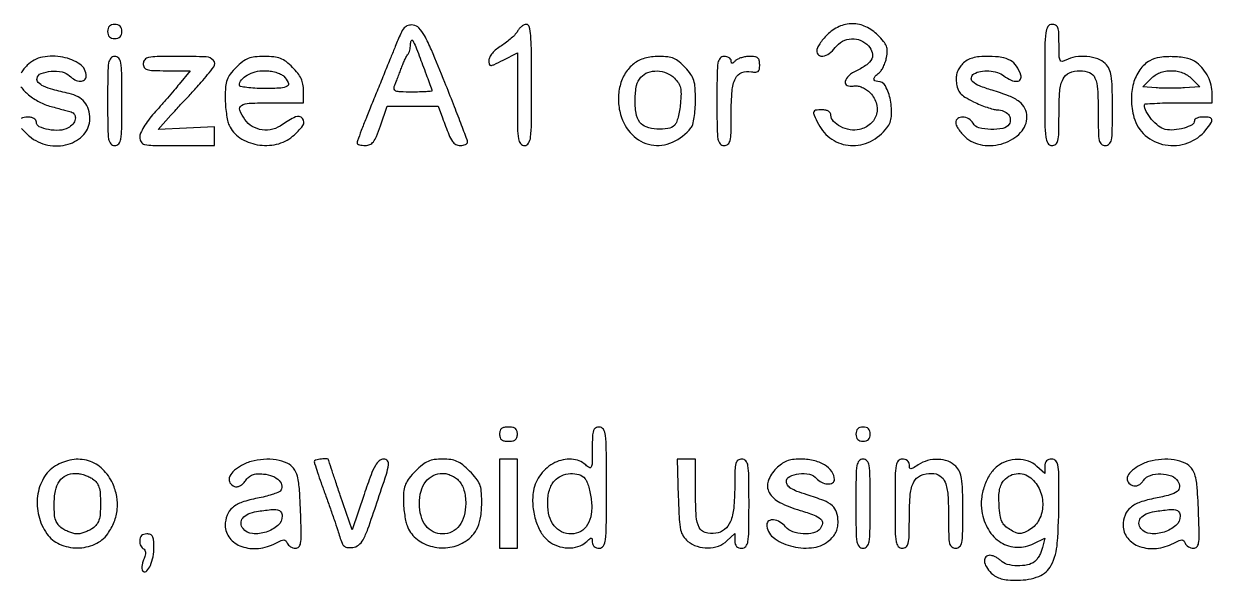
# Model space of a CAD drawing. Extents: x 23 to 201, y 13 to 268.
# Drawn here: x 120.43 to 148.64, y 46.36 to 59.57 of the extents above; entities that cross this region are included whole.
import ezdxf

# ---------------------------------------------------------------- set-up
doc = ezdxf.new("R2010")
doc.units = 0
doc.header["$MEASUREMENT"] = 0

msp = doc.modelspace()

# ---------------------------------------------------------------- linework, layer by layer
for points in [[(122.4162, 59.3892, 0.072254), (122.426931, 59.315331, 0.124864), (122.4585, 59.2623, 0.124864), (122.511531, 59.230731, 0.072254), (122.5854, 59.22, 0.072254), (122.659269, 59.230731, 0.124864), (122.7123, 59.2623, 0.124864), (122.743869, 59.315331, 0.072254), (122.7546, 59.3892, 0.072254), (122.743869, 59.463069, 0.124864), (122.7123, 59.5161, 0.124864), (122.659269, 59.547669, 0.072254), (122.5854, 59.5584, 0.072254), (122.511531, 59.547669, 0.124864), (122.4585, 59.5161, 0.124864), (122.426931, 59.463069, 0.072254)], [(129.245208, 59.034166, -0.000412), (129.138559, 58.771088, -0.000162), (128.991302, 58.409034, -0.000161), (128.831907, 58.017863, -0.000201), (128.6837, 57.6549, 0.002467), (128.551174, 57.326088, 0.003743), (128.439501, 57.038774, 0.001443), (128.346245, 56.79127, 0.090273), (128.338031, 56.74545, 0.260244), (128.351741, 56.721047, 0.059952), (128.396242, 56.700638, 0.047186), (128.460184, 56.686613, 0.030414), (128.535959, 56.682, 0.105372), (128.644354, 56.7051, 0.125115), (128.726244, 56.769828, 0.067743), (128.79984, 56.899053, 0.013693), (128.891879, 57.1473), (129.050039, 57.6126), (129.656756, 57.6126), (130.263473, 57.6126), (130.366051, 57.33765, 0.004986), (130.518869, 56.940186, 0.049221), (130.600763, 56.781097, 0.131115), (130.681017, 56.708361, 0.119452), (130.789786, 56.682, 0.044656), (130.855249, 56.687858, 0.064507), (130.910565, 56.705416, 0.084396), (130.94796, 56.731251, 0.202146), (130.9608, 56.761712, 0.090123), (130.950125, 56.820454, 0.000944), (130.80255, 57.210852, 0.002983), (130.628557, 57.660431, 0.00193), (130.422077, 58.178762, 0.003288), (130.104256, 58.952998, 0.026736), (129.937826, 59.297924, 0.065282), (129.809101, 59.473218, 0.17323), (129.672115, 59.541766, 0.100377), (129.54971, 59.532054, 0.14916), (129.460136, 59.473955, 0.06925), (129.375382, 59.339066, 0.009597)], [(132.149247, 59.396761, -0.064636), (132.095901, 59.322116, -0.022107), (132.000858, 59.228654, -0.02155), (131.88568, 59.133649, -0.023264), (131.76557, 59.051461, 0.033407), (131.646628, 58.966482, 0.044132), (131.551552, 58.873296, 0.05125), (131.488489, 58.782064, 0.126267), (131.4684, 58.703781, 0.055354), (131.478688, 58.611137, 0.357982), (131.513147, 58.584278, 0.107007), (131.584022, 58.601523, 0.004968), (131.8068, 58.7124), (132.1452, 58.885039), (132.1452, 57.783519, 0.002676), (132.14889, 57.094191, 0.035442), (132.169599, 56.84084, 0.13458), (132.220756, 56.726273, 0.22448), (132.3144, 56.682, 0.263491), (132.409876, 56.736068, 0.106183), (132.459962, 56.882925, 0.027391), (132.480139, 57.206167, 0.001893), (132.4836, 58.1202, 0.002725), (132.479317, 58.906161, 0.018766), (132.460628, 59.291793, 0.035886), (132.426687, 59.505237, 0.348502), (132.359677, 59.5584, 0.10819), (132.305906, 59.546627, 0.05604), (132.246744, 59.510919, 0.051879), (132.191536, 59.458585, 0.054319)], [(139.498892, 59.311108, 0.024625), (139.404237, 59.20664, 0.027718), (139.324242, 59.097269, 0.028583), (139.26745, 58.997832, 0.115959), (139.2516, 58.930408, 0.220028), (139.297013, 58.832205, 0.223851), (139.400746, 58.80416, 0.119119), (139.547559, 58.868584, 0.063496), (139.689715, 59.0085, -0.10314), (139.865894, 59.156511, -0.111993), (140.08141, 59.216183, -0.113446), (140.299398, 59.176771, -0.108027), (140.482782, 59.045848, -0.111615), (140.571133, 58.889095, -0.187201), (140.559333, 58.740363, -0.127877), (140.438322, 58.597759, -0.042497), (140.19962, 58.4586, 0.06608), (140.013153, 58.337804, 0.162683), (139.930112, 58.199725, 0.359815), (139.975385, 58.111011, 0.149923), (140.11875, 58.095102, -0.079441), (140.2099, 58.097707, -0.056777), (140.3091, 58.073072, -0.052322), (140.408303, 58.023749, -0.046495), (140.49945, 57.953175, -0.12189), (140.661543, 57.703828, -0.149115), (140.672003, 57.427176, -0.150702), (140.526569, 57.193867, -0.125154), (140.264065, 57.062099, -0.095118), (140.043972, 57.056257, -0.076438), (139.818422, 57.129929, -0.085879), (139.648617, 57.256257, -0.192277), (139.59, 57.40305, 0.14495), (139.574821, 57.454309, 0.115863), (139.53305, 57.494355, 0.086278), (139.466054, 57.519686, 0.047374), (139.3785, 57.528, 0.029204), (139.225187, 57.519038, 0.311265), (139.18068, 57.479978, 0.173046), (139.187913, 57.404644, 0.009708), (139.293417, 57.190534, 0.125198), (139.61244, 56.831421, 0.135934), (140.054584, 56.682375, 0.130262), (140.525058, 56.779774, 0.110495), (140.919759, 57.101118, 0.149702), (141.025465, 57.373492, 0.067133), (141.001791, 57.7607, 0.07277), (140.883284, 58.095277, 0.278132), (140.701623, 58.2048, -0.117911), (140.63204, 58.221441, -0.321823), (140.61, 58.26392, -0.157751), (140.641802, 58.328591, -0.039859), (140.73096, 58.406973, 0.08553), (140.783009, 58.461883, 0.033107), (140.835446, 58.55308, 0.031584), (140.880374, 58.661611, 0.033863), (140.910057, 58.772461, 0.044164), (140.926306, 58.925651, 0.096643), (140.905813, 59.041356, 0.080527), (140.84018, 59.153714, 0.024006), (140.706205, 59.301211, 0.088274), (140.419726, 59.501141, 0.106656), (140.100363, 59.572793, 0.107662), (139.782176, 59.506204, 0.091403)], [(144.666, 58.1202, 0.001893), (144.669461, 57.206167, 0.027391), (144.689638, 56.882925, 0.106183), (144.739724, 56.736068, 0.263491), (144.8352, 56.682, 0.171694), (144.926921, 56.714452, 0.169159), (144.978512, 56.79757, 0.050594), (145.000237, 56.978861, 0.00454), (145.0044, 57.437357, -0.017862), (145.023736, 57.978447, -0.095605), (145.099877, 58.262303, -0.179292), (145.25088, 58.40677, -0.102473), (145.501123, 58.4586, -0.099471), (145.728633, 58.412886, -0.192605), (145.858828, 58.284826, -0.09065), (145.920719, 58.023218, -0.012876), (145.935, 57.46878, 0.004277), (145.939101, 56.989347, 0.048718), (145.960698, 56.801498, 0.166019), (146.012291, 56.715596, 0.177039), (146.1042, 56.682, 0.193568), (146.196685, 56.719198, 0.15568), (146.248221, 56.814188, 0.043488), (146.269467, 57.023195, 0.003595), (146.2734, 57.5703, 0.005592), (146.267758, 58.074828, 0.034085), (146.244193, 58.33447, 0.068523), (146.194194, 58.498725, 0.0885), (146.1042, 58.6278, 0.114763), (145.925682, 58.738945, 0.060417), (145.668665, 58.793097, 0.058787), (145.395691, 58.784777, 0.086084), (145.168038, 58.709423, -0.084278), (145.076884, 58.678888, -0.342502), (145.028985, 58.70536, -0.095633), (145.007948, 58.801571, -0.006147), (145.0044, 59.090123, 0.009686), (144.999215, 59.357752, 0.077149), (144.975608, 59.478715, 0.189789), (144.924424, 59.536857, 0.119016), (144.8352, 59.5584, 0.263491), (144.739724, 59.504332, 0.106183), (144.689638, 59.357475, 0.027391), (144.669461, 59.034233, 0.001893)], [(129.896133, 58.596578, -0.001708), (129.979945, 58.371513, -0.00265), (130.050567, 58.176693, -0.000793), (130.110697, 58.007181, -0.085028), (130.1148, 57.983228, -0.389369), (130.102898, 57.970261, -0.004432), (129.975459, 57.960467, -0.01059), (129.822331, 57.953317, -0.00637), (129.640449, 57.951, -0.0075), (129.366376, 57.955112, -0.07899), (129.256624, 57.975952, -0.276306), (129.219023, 58.021853, -0.137919), (129.228875, 58.09905, 0.006103), (129.259755, 58.174421, 0.002114), (129.302526, 58.283913, 0.0021), (129.348637, 58.404953, 0.00244), (129.391446, 58.52047, -0.010846), (129.433905, 58.629384, -0.012747), (129.478958, 58.73057, -0.011695), (129.520982, 58.813757, -0.07369), (129.54922, 58.85182, 0.100978), (129.571551, 58.8856, 0.033254), (129.590168, 58.942471, 0.031558), (129.602926, 59.009973, 0.030932), (129.6072, 59.079, -0.094503), (129.624718, 59.170856, -0.621764), (129.659523, 59.173694, -0.042074), (129.731136, 59.027514, -0.002883)], [(122.4162, 57.7395, 0.002827), (122.419931, 57.079541, 0.036854), (122.440734, 56.835338, 0.138781), (122.491994, 56.724868, 0.218517), (122.5854, 56.682, 0.218517), (122.678806, 56.724868, 0.138781), (122.730066, 56.835338, 0.036854), (122.750869, 57.079541, 0.002827), (122.7546, 57.7395, 0.002827), (122.750869, 58.399459, 0.036854), (122.730066, 58.643663, 0.138781), (122.678806, 58.754132, 0.218517), (122.5854, 58.797, 0.218517), (122.491994, 58.754132, 0.138781), (122.440734, 58.643663, 0.036854), (122.419931, 58.399459, 0.002827)], [(123.2622, 58.6278, 0.135819), (123.287178, 58.537544, 0.186083), (123.352976, 58.486175, 0.066564), (123.492706, 58.463342, 0.007261), (123.819209, 58.4586), (124.376218, 58.4586), (124.117149, 58.14135, -0.004503), (123.993687, 57.992911, -0.002221), (123.834236, 57.806362, -0.002203), (123.667008, 57.614184, -0.003215), (123.51784, 57.446466, 0.023064), (123.387235, 57.287327, 0.025951), (123.27725, 57.122785, 0.026641), (123.199277, 56.974489, 0.108118), (123.1776, 56.875416, 0.147727), (123.210657, 56.765971, 0.194847), (123.295886, 56.707755, 0.050473), (123.489761, 56.68565, 0.003167), (124.0659, 56.682), (124.9542, 56.682), (124.9542, 56.902458), (124.9542, 57.122916), (124.286469, 57.092592), (123.618738, 57.062269), (123.921044, 57.400885, -0.001584), (124.040352, 57.533673, -0.002167), (124.148699, 57.652457, -0.001407), (124.240412, 57.751573, -0.025206), (124.271525, 57.7818, 0.026786), (124.302831, 57.812407, 0.001366), (124.398741, 57.917364, 0.002177), (124.511914, 58.042988, 0.001576), (124.63695, 58.183894, 0.021634), (124.935332, 58.553342, 0.350303), (124.929692, 58.702607, 0.208008), (124.760024, 58.784351, 0.009702), (124.1082, 58.797, 0.003852), (123.589296, 58.793002, 0.045528), (123.3891, 58.77162, 0.160003), (123.297915, 58.720049, 0.186821)], [(125.468308, 58.536692, 0.031267), (125.328076, 58.377732, 0.077975), (125.25336, 58.242491, 0.067883), (125.218072, 58.079756, 0.019498), (125.208, 57.821573, 0.017857), (125.214749, 57.632667, 0.016893), (125.234969, 57.441172, 0.017127), (125.264389, 57.273044, 0.055066), (125.299809, 57.165263, 0.14187), (125.557159, 56.865481, 0.101904), (125.969927, 56.702314, 0.098173), (126.427361, 56.712552, 0.120937), (126.808909, 56.90102, 0.056062), (127.05087, 57.155961, 0.353374), (127.045519, 57.322736, 0.331032), (126.876118, 57.360618, 0.054376), (126.567755, 57.180774, -0.095278), (126.337638, 57.070562, -0.097532), (126.085024, 57.054823, -0.100346), (125.851033, 57.135559, -0.107287), (125.673405, 57.299723, -0.058954), (125.555905, 57.518303, -0.361224), (125.593019, 57.631126, -0.131255), (125.775016, 57.687163, -0.009418), (126.3078, 57.6972), (127.0692, 57.6972), (127.0692, 57.986792, 0.04975), (127.054275, 58.13642, 0.060896), (127.010028, 58.269728, 0.054802), (126.930551, 58.398889, 0.031082), (126.808892, 58.536692, 0.030833), (126.65427, 58.673336, 0.07305), (126.520981, 58.748993, 0.068338), (126.366116, 58.785901, 0.024378), (126.1386, 58.797, 0.024378), (125.911084, 58.785901, 0.068338), (125.756219, 58.748993, 0.07305), (125.62293, 58.673336, 0.030833)], [(134.908145, 58.623261, 0.089012), (134.707612, 58.397699, 0.073967), (134.58197, 58.101766, 0.0693), (134.542749, 57.763573, 0.0626), (134.594695, 57.415047, 0.1257), (134.868411, 56.94039, 0.154215), (135.31747, 56.699939, 0.152217), (135.827732, 56.759668, 0.121787), (136.266759, 57.101118, 0.106458), (136.306926, 57.183162, 0.020508), (136.340336, 57.346175, 0.02099), (136.363914, 57.543109, 0.018005), (136.372509, 57.751703, 0.014924), (136.365137, 58.050497, 0.061648), (136.333257, 58.228055, 0.078654), (136.263178, 58.370293, 0.034162), (136.129758, 58.534253, 0.031219), (135.985351, 58.670687, 0.074021), (135.859353, 58.747389, 0.071829), (135.714127, 58.785346, 0.028066), (135.506667, 58.797, 0.030013), (135.327171, 58.786216, 0.040648), (135.168045, 58.75375, 0.044588), (135.028645, 58.69942, 0.051487)], [(136.8828, 57.7395, 0.002827), (136.886531, 57.079541, 0.036854), (136.907334, 56.835338, 0.138781), (136.958594, 56.724868, 0.218517), (137.052, 56.682, 0.171694), (137.143721, 56.714452, 0.169159), (137.195312, 56.79757, 0.050594), (137.217037, 56.978861, 0.00454), (137.2212, 57.437357, -0.019563), (137.242371, 57.978248, -0.092504), (137.322616, 58.276617, -0.191182), (137.472327, 58.414913, -0.140121), (137.699853, 58.435342, 0.039803), (137.803387, 58.423978, 0.180624), (137.859882, 58.44318, 0.18262), (137.8896, 58.494546, 0.040834), (137.898, 58.597232, 0.053437), (137.887048, 58.69941, 0.165651), (137.851771, 58.758014, 0.141026), (137.783839, 58.788383, 0.035065), (137.66112, 58.797, 0.038105), (137.562982, 58.78951, 0.034792), (137.464002, 58.767179, 0.036597), (137.378331, 58.734479, 0.087124), (137.32272, 58.69548, -0.018208), (137.270152, 58.646607, -0.180052), (137.24235, 58.63626, -0.354955), (137.225956, 58.649576, -0.051663), (137.2212, 58.69548, 0.163305), (137.208205, 58.734205, 0.096011), (137.171497, 58.767179, 0.077243), (137.116713, 58.789457, 0.05808), (137.052, 58.797, 0.218517), (136.958594, 58.754132, 0.138781), (136.907334, 58.643663, 0.036854), (136.886531, 58.399459, 0.002827)], [(142.715212, 58.622812, 0.053243), (142.639184, 58.528605, 0.062802), (142.589671, 58.425366, 0.060416), (142.566104, 58.309738, 0.044254), (142.567162, 58.178662, 0.055357), (142.598336, 58.030311, 0.102826), (142.659462, 57.924206, 0.076415), (142.771064, 57.83197, 0.020466), (142.974, 57.721837, 0.016058), (143.132957, 57.650053, 0.016197), (143.295742, 57.588841, 0.01622), (143.440698, 57.544818, 0.060834), (143.534691, 57.531487, -0.090119), (143.688645, 57.500419, -0.125344), (143.801935, 57.418118, -0.154763), (143.847696, 57.305533, -0.159467), (143.819435, 57.188685, -0.2078), (143.673939, 57.087546, -0.05648), (143.388422, 57.063262, -0.056454), (143.10424, 57.103537, -0.204538), (142.962769, 57.212673, 0.135986), (142.862005, 57.314425, 0.121365), (142.71868, 57.355393, 0.161377), (142.59985, 57.32082, 0.246751), (142.551, 57.22786, 0.113865), (142.565823, 57.163616, 0.03274), (142.616757, 57.074443, 0.031112), (142.68918, 56.978505, 0.028648), (142.774854, 56.88946, 0.152233), (143.186132, 56.693187, 0.114489), (143.688525, 56.735927, 0.124046), (144.09203, 56.988726, 0.19343), (144.243, 57.36437, 0.118975), (144.195541, 57.560995, 0.111861), (144.062962, 57.719532, 0.069645), (143.81826, 57.857202, 0.021185), (143.415065, 57.995773, -0.02099), (143.115019, 58.098762, -0.089876), (142.954608, 58.197529, -0.262732), (142.922798, 58.291692, -0.20743), (142.984311, 58.382163, -0.099006), (143.140623, 58.442295, -0.059245), (143.340133, 58.452583, -0.058469), (143.540077, 58.415448, -0.086998), (143.69808, 58.334391, 0.055935), (143.865246, 58.235137, 0.118014), (144.0125, 58.206953, 0.255345), (144.091547, 58.254966, 0.219883), (144.100586, 58.35285, 0.062988), (143.992276, 58.567875, 0.112705), (143.848749, 58.702638, 0.095863), (143.643887, 58.774715, 0.036809), (143.341588, 58.797, 0.019098), (143.112584, 58.78825, 0.048751), (142.94916, 58.759556, 0.064595), (142.823496, 58.706389, 0.064123)], [(147.1617, 58.694819, 0.110142), (146.92334, 58.477128, 0.084495), (146.771815, 58.157513, 0.074708), (146.722922, 57.76833, 0.059788), (146.783458, 57.349673, 0.149761), (147.052497, 56.920879, 0.135917), (147.525985, 56.696256, 0.131272), (148.060698, 56.74358, 0.13599), (148.492269, 57.051452, 0.021624), (148.612349, 57.213547, 0.200642), (148.629168, 57.29724, 0.308516), (148.579702, 57.345647, 0.04405), (148.4307, 57.3588, 0.039103), (148.349712, 57.352457, 0.058235), (148.281328, 57.333334, 0.076574), (148.234744, 57.305292, 0.222592), (148.2192, 57.272106, -0.272592), (148.162717, 57.176201, -0.054437), (147.971956, 57.096104, -0.051795), (147.736965, 57.052064, -0.07463), (147.526232, 57.066251, -0.114052), (147.369601, 57.140627, -0.05034), (147.204263, 57.301285, -0.050401), (147.075668, 57.489882, -0.125078), (147.0348, 57.650699, -0.393641), (147.052289, 57.669471, -0.003238), (147.270887, 57.68354, -0.009025), (147.53033, 57.693857, -0.005424), (147.8385, 57.6972), (148.6422, 57.6972), (148.6422, 57.914262, 0.060902), (148.617516, 58.116165, 0.055974), (148.544746, 58.312383, 0.05441), (148.427808, 58.492562, 0.051439), (148.272748, 58.647069, 0.116963), (148.063443, 58.747649, 0.043062), (147.736325, 58.79009, 0.043199), (147.40107, 58.775533, 0.098055)], [(126.597857, 58.325657, -0.073415), (126.706027, 58.180018, -0.393552), (126.683041, 58.092774, -0.129463), (126.532074, 58.04511, -0.012082), (126.1386, 58.0356, -0.012456), (125.911558, 58.041257, -0.020518), (125.720359, 58.058676, -0.015665), (125.571918, 58.083121, -0.358316), (125.5464, 58.114157, -0.177468), (125.592831, 58.240853, -0.085567), (125.727185, 58.35345, -0.070878), (125.920626, 58.431901, -0.061017), (126.1386, 58.4586, -0.035266), (126.275158, 58.448956, -0.035206), (126.409084, 58.420217, -0.037655), (126.523393, 58.377575, -0.088499)], [(135.87742, 58.27958, -0.053884), (135.967285, 58.167935, -0.085617), (136.014854, 58.055191, -0.063086), (136.02983, 57.909492, -0.018057), (136.01626, 57.6824, -0.018911), (135.993791, 57.515232, -0.022055), (135.959524, 57.358716, -0.021713), (135.919433, 57.230499, -0.110174), (135.87954, 57.1677, -0.156398), (135.715461, 57.083295, -0.060458), (135.456894, 57.071894, -0.060461), (135.203136, 57.122668, -0.156553), (135.053987, 57.23115, -0.117924), (134.962263, 57.450165, -0.045858), (134.939074, 57.779983, -0.045706), (134.97586, 58.104689, -0.133639), (135.077012, 58.303889, -0.122678), (135.245654, 58.417072, -0.094611), (135.465172, 58.452114, -0.090362), (135.691109, 58.403817, -0.098964)], [(148.15575, 58.26825), (148.3461, 58.0779), (147.984314, 58.051776, -0.01091), (147.822867, 58.043655, -0.007112), (147.636267, 58.041, -0.007152), (147.45411, 58.043606, -0.013533), (147.307514, 58.051776), (146.9925, 58.0779), (147.18285, 58.26825, -0.051657), (147.284064, 58.350463, -0.051537), (147.400057, 58.410257, -0.049967), (147.529178, 58.446429, -0.043349), (147.6693, 58.4586, -0.043349), (147.809422, 58.446429, -0.049967), (147.938543, 58.410257, -0.051537), (148.054536, 58.350463, -0.051657)], [(131.7222, 49.8294, 0.07578), (131.734261, 49.750277, 0.149477), (131.769788, 49.69827, 0.124434), (131.833638, 49.669207, 0.044917), (131.9337, 49.6602, 0.044917), (132.033762, 49.669207, 0.124434), (132.097613, 49.69827, 0.149477), (132.133139, 49.750277, 0.07578), (132.1452, 49.8294, 0.07578), (132.133139, 49.908523, 0.149477), (132.097613, 49.96053, 0.124434), (132.033762, 49.989593, 0.044917), (131.9337, 49.9986, 0.044917), (131.833638, 49.989593, 0.124434), (131.769788, 49.96053, 0.149477), (131.734261, 49.908523, 0.07578)], [(133.9218, 49.477888, -0.004044), (133.919095, 49.143467, -0.09272), (133.900053, 49.050051, -0.445513), (133.856399, 49.034286, -0.061049), (133.767089, 49.097188, 0.173662), (133.432699, 49.235294, 0.127476), (133.036717, 49.152627, 0.114228), (132.698144, 48.874972, 0.122887), (132.527261, 48.483855, 0.060038), (132.511274, 48.147103, 0.053654), (132.573858, 47.802588, 0.05682), (132.701235, 47.501668, 0.097897), (132.877748, 47.295936, 0.081401), (133.09438, 47.176441, 0.076078), (133.343, 47.128687, 0.080691), (133.580968, 47.158137, 0.113331), (133.767089, 47.262212, -0.007828), (133.864155, 47.34733, -0.177905), (133.89843, 47.359924, -0.38433), (133.917653, 47.342586, -0.025779), (133.9218, 47.262212, 0.107422), (133.934058, 47.205816, 0.113349), (133.968509, 47.160851, 0.10155), (134.022635, 47.13206, 0.07174), (134.091, 47.1222, 0.263491), (134.186476, 47.176268, 0.106183), (134.236562, 47.323125, 0.027391), (134.256739, 47.646367, 0.001893), (134.2602, 48.5604, 0.001893), (134.256739, 49.474433, 0.027391), (134.236562, 49.797675, 0.106183), (134.186476, 49.944532, 0.263491), (134.091, 49.9986, 0.128966), (134.001118, 49.975025, 0.188069), (133.949822, 49.912361, 0.070556), (133.926702, 49.780287, 0.008105)], [(140.1822, 49.8294, 0.072254), (140.192931, 49.755531, 0.124864), (140.2245, 49.7025, 0.124864), (140.277531, 49.670931, 0.072254), (140.3514, 49.6602, 0.072254), (140.425269, 49.670931, 0.124864), (140.4783, 49.7025, 0.124864), (140.509869, 49.755531, 0.072254), (140.5206, 49.8294, 0.072254), (140.509869, 49.903269, 0.124864), (140.4783, 49.9563, 0.124864), (140.425269, 49.987869, 0.072254), (140.3514, 49.9986, 0.072254), (140.277531, 49.987869, 0.124864), (140.2245, 49.9563, 0.124864), (140.192931, 49.903269, 0.072254)], [(121.177072, 49.074231, 0.127117), (120.893408, 48.7819, 0.098271), (120.752584, 48.359159, 0.092004), (120.779774, 47.889628, 0.094641), (120.973967, 47.466264, 0.133857), (121.277866, 47.217539, 0.10475), (121.696317, 47.127904, 0.104939), (122.114542, 47.215662, 0.134827), (122.41789, 47.462973, 0.060059), (122.572071, 47.746005, 0.069445), (122.645059, 48.044051, 0.069818), (122.633477, 48.349356, 0.061654), (122.539162, 48.653733, 0.095671), (122.297401, 48.996424, 0.117083), (121.960528, 49.194954, 0.117034), (121.570256, 49.220916, 0.095535)], [(125.56755, 49.068927, 0.053993), (125.390384, 48.932726, 0.130387), (125.304942, 48.792799, 0.216237), (125.321339, 48.673893, 0.161748), (125.424895, 48.588923, 0.121669), (125.488328, 48.581, 0.089156), (125.556448, 48.601754, 0.073251), (125.624339, 48.650203, 0.048471), (125.686734, 48.723106, -0.058826), (125.765566, 48.811456, -0.092857), (125.85246, 48.863492, -0.078361), (125.962969, 48.885661, -0.031789), (126.11692, 48.882278, -0.071464), (126.331901, 48.832345, -0.105697), (126.493099, 48.726384, -0.165419), (126.555228, 48.598029, -0.231068), (126.514426, 48.479386, -0.104733), (126.455662, 48.441163, -0.015092), (126.31984, 48.393453, -0.016569), (126.153353, 48.346571, -0.013484), (125.972309, 48.307152, 0.034341), (125.609546, 48.212172, 0.094016), (125.379564, 48.08286, 0.126844), (125.252616, 47.904574, 0.091863), (125.208, 47.663785, 0.17271), (125.315423, 47.362067, 0.137927), (125.599715, 47.162276, 0.112699), (125.99779, 47.116696, 0.092873), (126.407607, 47.241521, -0.014974), (126.535114, 47.30326, -0.10612), (126.601984, 47.31748, -0.215095), (126.645611, 47.297701, -0.088985), (126.679902, 47.241, 0.098952), (126.708614, 47.195575, 0.066857), (126.756552, 47.157097, 0.063848), (126.815562, 47.131076, 0.072072), (126.876822, 47.1222, 0.198044), (126.955545, 47.154654, 0.153304), (126.999162, 47.237521, 0.0485), (127.013822, 47.413022, 0.005246), (127.004017, 47.82015, 0.006526), (126.971695, 48.498375, 0.044503), (126.921813, 48.829273, 0.100422), (126.833012, 49.018517, 0.126762), (126.683113, 49.139661, 0.070201), (126.420648, 49.217229, 0.052675), (126.119275, 49.229873, 0.052534), (125.820966, 49.17919, 0.068674)], [(127.323418, 49.17375, 0.077637), (127.330794, 49.128487, 0.001721), (127.400635, 48.917703, 0.003862), (127.485323, 48.671357, 0.002596), (127.585699, 48.3912, -0.002248), (127.691929, 48.095353, -0.002306), (127.794582, 47.801071, -0.002232), (127.88133, 47.544933, -0.00972), (127.929066, 47.39205, 0.027353), (127.981799, 47.241975, 0.12253), (128.03675, 47.167618, 0.152545), (128.113288, 47.136357, 0.050241), (128.236255, 47.13825, 0.136807), (128.374571, 47.194737, 0.104363), (128.480812, 47.320059, 0.038728), (128.594979, 47.577237, 0.004055), (128.810161, 48.20085, 0.00222), (129.033667, 48.875945, 0.039435), (129.087358, 49.098772, 0.210647), (129.061939, 49.195252, 0.228341), (128.974875, 49.2372, 0.174612), (128.865955, 49.197966, 0.092618), (128.77296, 49.086343, 0.039426), (128.669897, 48.862263, 0.005995), (128.505429, 48.397745), (128.21949, 47.55829), (127.941089, 48.376595, -0.000671), (127.834313, 48.69183, -0.001081), (127.744279, 48.960736, -0.000161), (127.664954, 49.199628, -0.072586), (127.662044, 49.21605, 0.410231), (127.630485, 49.246152, 0.026868), (127.491964, 49.236363, 0.026115), (127.353291, 49.211631, 0.350554)], [(129.72564, 48.94956, 0.025572), (129.57456, 48.782182, 0.068718), (129.491463, 48.645397, 0.072057), (129.450698, 48.495081, 0.03025), (129.438, 48.285384, 0.019567), (129.444359, 48.122945, 0.014957), (129.463561, 47.946133, 0.015194), (129.491574, 47.781425, 0.034157), (129.525015, 47.659238, 0.134061), (129.730971, 47.359456, 0.1047), (130.080244, 47.171513, 0.099002), (130.493316, 47.135209, 0.106365), (130.877088, 47.263082, 0.071391), (131.073877, 47.420954, 0.085763), (131.20397, 47.619065, 0.070269), (131.276301, 47.880791, 0.032342), (131.2992, 48.234441, 0.022955), (131.287967, 48.478983, 0.072783), (131.249587, 48.6378, 0.075227), (131.168071, 48.776101, 0.025663), (131.01156, 48.94956, 0.02563), (130.847141, 49.097934, 0.065653), (130.710886, 49.181807, 0.071075), (130.564168, 49.223798, 0.034223), (130.3686, 49.2372, 0.034223), (130.173032, 49.223798, 0.071075), (130.026314, 49.181807, 0.065653), (129.890059, 49.097934, 0.02563)], [(135.965649, 48.341278, 0.005081), (135.988334, 47.805973, 0.040111), (136.021169, 47.559972, 0.087909), (136.083004, 47.408786, 0.081928), (136.194222, 47.283778, 0.09282), (136.411627, 47.166388, 0.080618), (136.668029, 47.127871, 0.082183), (136.918936, 47.172436, 0.102923), (137.120648, 47.294696), (137.3058, 47.467191), (137.3058, 47.294696, 0.069346), (137.316374, 47.21882, 0.125354), (137.347696, 47.164912, 0.127134), (137.400626, 47.133031, 0.072431), (137.475, 47.1222, 0.218517), (137.568406, 47.165068, 0.138781), (137.619666, 47.275538, 0.036854), (137.640469, 47.519741, 0.002827), (137.6442, 48.1797, 0.002827), (137.640469, 48.839659, 0.036854), (137.619666, 49.083863, 0.138781), (137.568406, 49.194332, 0.218517), (137.475, 49.2372, 0.154243), (137.38392, 49.208418, 0.17792), (137.332252, 49.133938, 0.057533), (137.309717, 48.973326, 0.005639), (137.304553, 48.58155, -0.022043), (137.281184, 48.073683, -0.074228), (137.202909, 47.751371, -0.127081), (137.062834, 47.562935, -0.141852), (136.854574, 47.475637, -0.095968), (136.604878, 47.494712, -0.214051), (136.460984, 47.613312, -0.101095), (136.391272, 47.877256, -0.01418), (136.3752, 48.443859), (136.3752, 49.2372), (136.155999, 49.2372), (135.936799, 49.2372)], [(138.290236, 49.014164, 0.109359), (138.100485, 48.71652, 0.220408), (138.123385, 48.445155, 0.14772), (138.37238, 48.208776, 0.045827), (138.858131, 48.017852, -0.017048), (139.190083, 47.908949, -0.097634), (139.347718, 47.813223, -0.241618), (139.386662, 47.708571, -0.144704), (139.333124, 47.583794, -0.161003), (139.175165, 47.485024, -0.074027), (138.93065, 47.462525, -0.072192), (138.682515, 47.512867, -0.130331), (138.51287, 47.6298, 0.08152), (138.379799, 47.741888, 0.103873), (138.228373, 47.793812, 0.168058), (138.114997, 47.769686, 0.262843), (138.0672, 47.685045, 0.230613), (138.215342, 47.380936, 0.100167), (138.627764, 47.174272, 0.089637), (139.130677, 47.130882, 0.14488), (139.52655, 47.289225, 0.041414), (139.635391, 47.39083, 0.067998), (139.706559, 47.49459, 0.06994), (139.746041, 47.611471, 0.04656), (139.7592, 47.752481, 0.077254), (139.724593, 47.975125, 0.13832), (139.623397, 48.128477, 0.085651), (139.419126, 48.251401, 0.017694), (139.021263, 48.390105, -0.01446), (138.783519, 48.471267, -0.051443), (138.639545, 48.542723, -0.090843), (138.560276, 48.615786, -0.162644), (138.5325, 48.698915, -0.283963), (138.609805, 48.824057, -0.089366), (138.830193, 48.888822, -0.079266), (139.082788, 48.876019, -0.168886), (139.24805, 48.776178, 0.108616), (139.363162, 48.686527, 0.096695), (139.510231, 48.64858, 0.136112), (139.627218, 48.673617, 0.282593), (139.673305, 48.75075, 0.156152), (139.609499, 48.941973, 0.102243), (139.435753, 49.099086, 0.079863), (139.170626, 49.202528, 0.053202), (138.845698, 49.2372, 0.036036), (138.676098, 49.224961, 0.059506), (138.537565, 49.187669, 0.060984), (138.414057, 49.119611, 0.040005)], [(140.1822, 48.1797, 0.002827), (140.185931, 47.519741, 0.036854), (140.206734, 47.275538, 0.138781), (140.257994, 47.165068, 0.218517), (140.3514, 47.1222, 0.218517), (140.444806, 47.165068, 0.138781), (140.496066, 47.275538, 0.036854), (140.516869, 47.519741, 0.002827), (140.5206, 48.1797, 0.002827), (140.516869, 48.839659, 0.036854), (140.496066, 49.083863, 0.138781), (140.444806, 49.194332, 0.218517), (140.3514, 49.2372, 0.218517), (140.257994, 49.194332, 0.138781), (140.206734, 49.083863, 0.036854), (140.185931, 48.839659, 0.002827)], [(141.1128, 48.1797, 0.002827), (141.116531, 47.519741, 0.036854), (141.137334, 47.275538, 0.138781), (141.188594, 47.165068, 0.218517), (141.282, 47.1222, 0.170477), (141.373678, 47.154393, 0.169857), (141.425268, 47.236886, 0.051035), (141.447022, 47.416701, 0.004604), (141.4512, 47.870488, -0.020504), (141.473121, 48.404821, -0.099265), (141.556597, 48.695242, -0.175229), (141.718884, 48.845248, -0.100122), (141.983635, 48.8988, -0.146739), (142.177914, 48.840529, -0.157831), (142.301359, 48.686279, -0.075343), (142.365262, 48.388568, -0.015261), (142.3818, 47.846862, 0.004828), (142.38603, 47.408813, 0.052565), (142.407888, 47.233933, 0.172164), (142.459469, 47.153523, 0.166372), (142.551, 47.1222, 0.193568), (142.643485, 47.159398, 0.15568), (142.695021, 47.254388, 0.043488), (142.716267, 47.463395, 0.003595), (142.7202, 48.0105, 0.005592), (142.714558, 48.515028, 0.034085), (142.690993, 48.77467, 0.068523), (142.640994, 48.938925, 0.0885), (142.551, 49.068, 0.107595), (142.369552, 49.184567, 0.080206), (142.135526, 49.231178, 0.075781), (141.88593, 49.202411, 0.078667), (141.659723, 49.10057, -0.008391), (141.531787, 49.019779, -0.137476), (141.483479, 49.00624, -0.358926), (141.4583, 49.026988, -0.048132), (141.4512, 49.10057, 0.112899), (141.438757, 49.154975, 0.110903), (141.403858, 49.198971, 0.098434), (141.349579, 49.227441, 0.07183), (141.282, 49.2372, 0.218517), (141.188594, 49.194332, 0.138781), (141.137334, 49.083863, 0.036854), (141.116531, 48.839659, 0.002827)], [(143.541433, 49.066677, 0.085038), (143.363862, 48.870087, 0.057641), (143.232362, 48.597713, 0.056047), (143.163385, 48.293058, 0.067993), (143.170728, 48.000539, 0.092779), (143.328736, 47.562109, 0.121862), (143.624894, 47.258795, 0.13327), (144.00678, 47.144908, 0.122504), (144.407493, 47.234071), (144.665964, 47.363014), (144.613535, 47.136857, -0.039269), (144.583699, 47.042515, -0.031136), (144.537461, 46.94607, -0.032057), (144.482921, 46.861612, -0.065411), (144.428184, 46.80495, -0.117946), (144.256488, 46.724699, -0.057214), (144.013692, 46.703248, -0.057554), (143.775838, 46.737049, -0.133091), (143.620586, 46.8261, 0.045706), (143.562224, 46.874667, 0.037117), (143.491911, 46.915723, 0.03846), (143.420826, 46.943903, 0.075276), (143.360743, 46.953, 0.20629), (143.266863, 46.912545, 0.21381), (143.233646, 46.817364, 0.117847), (143.279931, 46.677747, 0.057732), (143.397, 46.53, 0.067386), (143.502833, 46.449406, 0.063066), (143.628643, 46.397648, 0.047278), (143.793173, 46.369431, 0.018843), (144.022128, 46.3608, 0.0906), (144.525454, 46.452757, 0.186703), (144.819014, 46.71577, 0.100565), (144.964603, 47.240564, 0.017011), (145.002382, 48.28545, 0.00325), (144.999798, 48.875407, 0.040774), (144.979238, 49.097334, 0.149886), (144.927986, 49.197873, 0.203178), (144.8352, 49.2372, 0.072431), (144.760826, 49.226369, 0.127134), (144.707896, 49.194488, 0.125354), (144.676574, 49.14058, 0.069346), (144.666, 49.064704), (144.666, 48.892209), (144.480848, 49.064704, 0.102955), (144.277598, 49.187879, 0.084589), (144.027034, 49.231116, 0.081641), (143.768193, 49.189126, 0.085904)], [(146.88675, 49.068927, 0.047786), (146.706663, 48.933995, 0.136811), (146.624294, 48.802711, 0.233777), (146.643419, 48.691896, 0.144538), (146.750558, 48.609856, 0.106714), (146.817169, 48.599531, 0.094955), (146.885196, 48.616769, 0.079857), (146.951393, 48.661756, 0.050922), (147.012396, 48.732333, -0.16366), (147.173622, 48.851208, -0.084529), (147.424426, 48.887124, -0.084501), (147.673067, 48.83801, -0.163339), (147.82803, 48.710779, -0.147389), (147.865016, 48.575492, -0.228881), (147.810627, 48.469944, -0.096633), (147.637438, 48.385791, -0.018057), (147.291509, 48.307152, 0.034341), (146.928746, 48.212172, 0.094016), (146.698764, 48.08286, 0.126844), (146.571816, 47.904574, 0.091863), (146.5272, 47.663785, 0.17271), (146.634623, 47.362067, 0.137927), (146.918915, 47.162276, 0.112699), (147.31699, 47.116696, 0.092873), (147.726807, 47.241521, -0.014974), (147.854314, 47.30326, -0.10612), (147.921184, 47.31748, -0.215095), (147.964811, 47.297701, -0.088985), (147.999102, 47.241, 0.098952), (148.027814, 47.195575, 0.066857), (148.075752, 47.157097, 0.063848), (148.134762, 47.131076, 0.072072), (148.196022, 47.1222, 0.198044), (148.274745, 47.154654, 0.153304), (148.318362, 47.237521, 0.0485), (148.333022, 47.413022, 0.005246), (148.323217, 47.82015, 0.006526), (148.290895, 48.498375, 0.044503), (148.241013, 48.829273, 0.100422), (148.152212, 49.018517, 0.126762), (148.002313, 49.139661, 0.070201), (147.739848, 49.217229, 0.052675), (147.438475, 49.229873, 0.052534), (147.140166, 49.17919, 0.068674)], [(122.058976, 48.767103, -0.069999), (122.154604, 48.677876, -0.092879), (122.211011, 48.573389, -0.061564), (122.239189, 48.424315, -0.015962), (122.247, 48.1797, -0.015962), (122.239189, 47.935085, -0.061564), (122.211011, 47.786011, -0.092879), (122.154604, 47.681524, -0.069999), (122.058976, 47.592297, -0.037131), (121.974243, 47.541875, -0.02839), (121.875115, 47.499286, -0.029063), (121.777187, 47.469965, -0.058268), (121.6971, 47.4606, -0.058268), (121.617013, 47.469965, -0.029063), (121.519085, 47.499286, -0.02839), (121.419957, 47.541875, -0.037131), (121.335224, 47.592297, -0.068692), (121.240551, 47.680173, -0.091218), (121.183978, 47.78287, -0.062795), (121.155324, 47.927068, -0.017685), (121.1472, 48.156686, -0.045661), (121.177266, 48.485232, -0.103397), (121.271396, 48.715158, -0.135873), (121.429793, 48.850225, -0.109427), (121.649088, 48.8988, -0.048236), (121.747729, 48.889262, -0.02953), (121.861011, 48.860114, -0.029438), (121.970814, 48.817558, -0.045635)], [(130.757338, 48.720718, -0.063955), (130.827009, 48.620572, -0.04768), (130.877581, 48.495701, -0.04218), (130.90831, 48.348059, -0.030234), (130.9185, 48.1797, -0.06472), (130.880421, 47.886753, -0.098902), (130.768014, 47.657389, -0.115693), (130.591575, 47.512482, -0.114807), (130.3686, 47.4606, -0.114807), (130.145625, 47.512482, -0.115693), (129.969186, 47.657389, -0.098902), (129.856779, 47.886753, -0.06472), (129.8187, 48.1797, -0.06472), (129.856779, 48.472647, -0.098902), (129.969186, 48.702011, -0.115693), (130.145625, 48.846918, -0.114807), (130.3686, 48.8988, -0.065503), (130.46753, 48.885784, -0.042008), (130.576667, 48.846488, -0.041691), (130.678936, 48.788893, -0.05982)], [(133.752638, 48.771854, -0.079968), (133.796106, 48.698196, -0.022207), (133.839595, 48.570868, -0.02182), (133.876611, 48.420315, -0.021307), (133.900713, 48.265911, -0.058482), (133.899201, 47.936678, -0.103318), (133.812186, 47.680407, -0.131189), (133.648366, 47.519421, -0.129666), (133.425362, 47.4606, -0.110114), (133.195673, 47.511805, -0.117927), (133.016065, 47.655114, -0.101518), (132.902655, 47.883887, -0.06456), (132.8643, 48.1797, -0.030234), (132.87449, 48.348059, -0.04218), (132.905219, 48.495701, -0.04768), (132.955791, 48.620572, -0.063955), (133.025462, 48.720718, -0.105131), (133.190786, 48.840182, -0.086727), (133.402311, 48.89267, -0.092526), (133.606774, 48.869193, -0.145827)], [(144.370942, 48.758772, -0.108286), (144.566115, 48.454053, -0.107865), (144.616333, 48.095198, -0.115072), (144.512689, 47.765982, -0.137167), (144.278421, 47.541519, -0.034514), (144.154136, 47.485659, -0.101904), (144.062022, 47.47171, -0.095205), (143.968282, 47.494914, -0.027821), (143.83651, 47.564883, -0.054172), (143.716101, 47.656797, -0.099159), (143.645329, 47.757433, -0.07134), (143.605497, 47.899814, -0.01783), (143.582608, 48.140811, -0.018855), (143.577998, 48.356957, -0.044985), (143.595016, 48.516472, -0.060269), (143.635161, 48.639012, -0.074784), (143.70147, 48.738849, -0.100379), (143.852038, 48.849821, -0.101675), (144.03325, 48.892711, -0.102163), (144.215986, 48.860614, -0.102332)], [(126.5616, 47.888397, -0.214172), (126.460752, 47.663759, -0.103904), (126.181843, 47.504144, -0.101625), (125.857199, 47.468231, -0.198988), (125.631, 47.5875, -0.165389), (125.58336, 47.712205, -0.179553), (125.623878, 47.835207, -0.122983), (125.755179, 47.935547, -0.064081), (125.954441, 47.992802, -0.009433), (126.291843, 48.037925, -0.071213), (126.452223, 48.033416, -0.196893), (126.530729, 47.984295, -0.156991)], [(147.8808, 47.888397, -0.214172), (147.779952, 47.663759, -0.103904), (147.501043, 47.504144, -0.101625), (147.176399, 47.468231, -0.198988), (146.9502, 47.5875, -0.165389), (146.90256, 47.712205, -0.179553), (146.943078, 47.835207, -0.122983), (147.074379, 47.935547, -0.064081), (147.273641, 47.992802, -0.009433), (147.611043, 48.037925, -0.071213), (147.771423, 48.033416, -0.196893), (147.849929, 47.984295, -0.156991)], [(123.1776, 47.29845, 0.0518), (123.184274, 47.234206, 0.05771), (123.204002, 47.175131, 0.065787), (123.233065, 47.129687, 0.138037), (123.267478, 47.106341, -0.184989), (123.301787, 47.078163, -0.126881), (123.31512, 47.029021, -0.070911), (123.305425, 46.954307, -0.023176), (123.270711, 46.848486, 0.03053), (123.241024, 46.753286, 0.05172), (123.229557, 46.670655, 0.068153), (123.235973, 46.607696, 0.1974), (123.261188, 46.572925, 0.354239), (123.347597, 46.583987, 0.088334), (123.432281, 46.711462, 0.058841), (123.495, 46.919651, 0.043795), (123.516, 47.158938, 0.021705), (123.50914, 47.316892, 0.106491), (123.482987, 47.401742, 0.178332), (123.431853, 47.445399, 0.088662), (123.3468, 47.4606, 0.071947), (123.274081, 47.450082, 0.119776), (123.22082, 47.419181, 0.123365), (123.188678, 47.368049, 0.079088)]]:
    msp.add_lwpolyline(points, format="xyb", close=True)
for points in [[(120.37296, 57.085589, 0.037654), (120.561491, 56.90102, 0.125036), (120.994085, 56.691667, 0.121708), (121.478853, 56.711203, 0.14028), (121.851126, 56.945246, 0.184763), (121.9932, 57.316597, 0.071322), (121.961624, 57.536832, 0.101023), (121.869374, 57.711391, 0.099512), (121.714853, 57.837602, 0.067444), (121.500834, 57.916171, -0.011418), (121.118082, 58.009832, -0.045038), (120.890646, 58.093585, -0.08925), (120.77057, 58.179468, -0.244453), (120.741409, 58.276344, -0.259728), (120.837247, 58.391208, -0.072544), (121.073935, 58.444732, -0.0678), (121.335973, 58.42956, -0.149134), (121.511335, 58.33618, 0.077129), (121.638818, 58.242947, 0.114983), (121.772169, 58.209106, 0.180586), (121.868604, 58.242974, 0.222497), (121.9086, 58.328404, 0.246356), (121.760489, 58.610763, 0.105465), (121.355334, 58.779419, 0.092397), (120.869729, 58.779436, 0.151432), (120.508855, 58.589345, 0.029342), (120.429383, 58.499956, 0.030685), (120.362199, 58.403153, 0.032248)], [(120.358665, 58.074913, 0.059148), (120.538611, 57.886485, 0.053133), (120.791186, 57.719525, 0.053046), (121.073411, 57.609432, -0.000269), (121.22278, 57.568658, -0.000307), (121.365709, 57.529466, -0.000277), (121.487017, 57.49605, -0.001731), (121.54905, 57.478693, -0.193505), (121.630842, 57.415402, -0.181675), (121.648814, 57.311031, -0.130633), (121.591883, 57.192783, -0.092991), (121.476692, 57.100233, -0.110009), (121.275126, 57.043957, -0.057886), (121.014316, 57.060283, -0.062012), (120.792788, 57.129302, -0.294307), (120.7242, 57.235733, 0.149319), (120.708894, 57.285845, 0.113209), (120.666702, 57.325343, 0.084389), (120.599545, 57.350515, 0.047593), (120.5127, 57.3588, 0.116331), (120.360262, 57.322847, 0.313103)]]:
    msp.add_lwpolyline(points, format="xyb")
msp.add_lwpolyline([(131.7222, 48.1797), (131.7222, 47.1222), (131.9337, 47.1222), (132.1452, 47.1222), (132.1452, 48.1797), (132.1452, 49.2372), (131.9337, 49.2372), (131.7222, 49.2372)], close=True)

doc.saveas('drawing.dxf')
